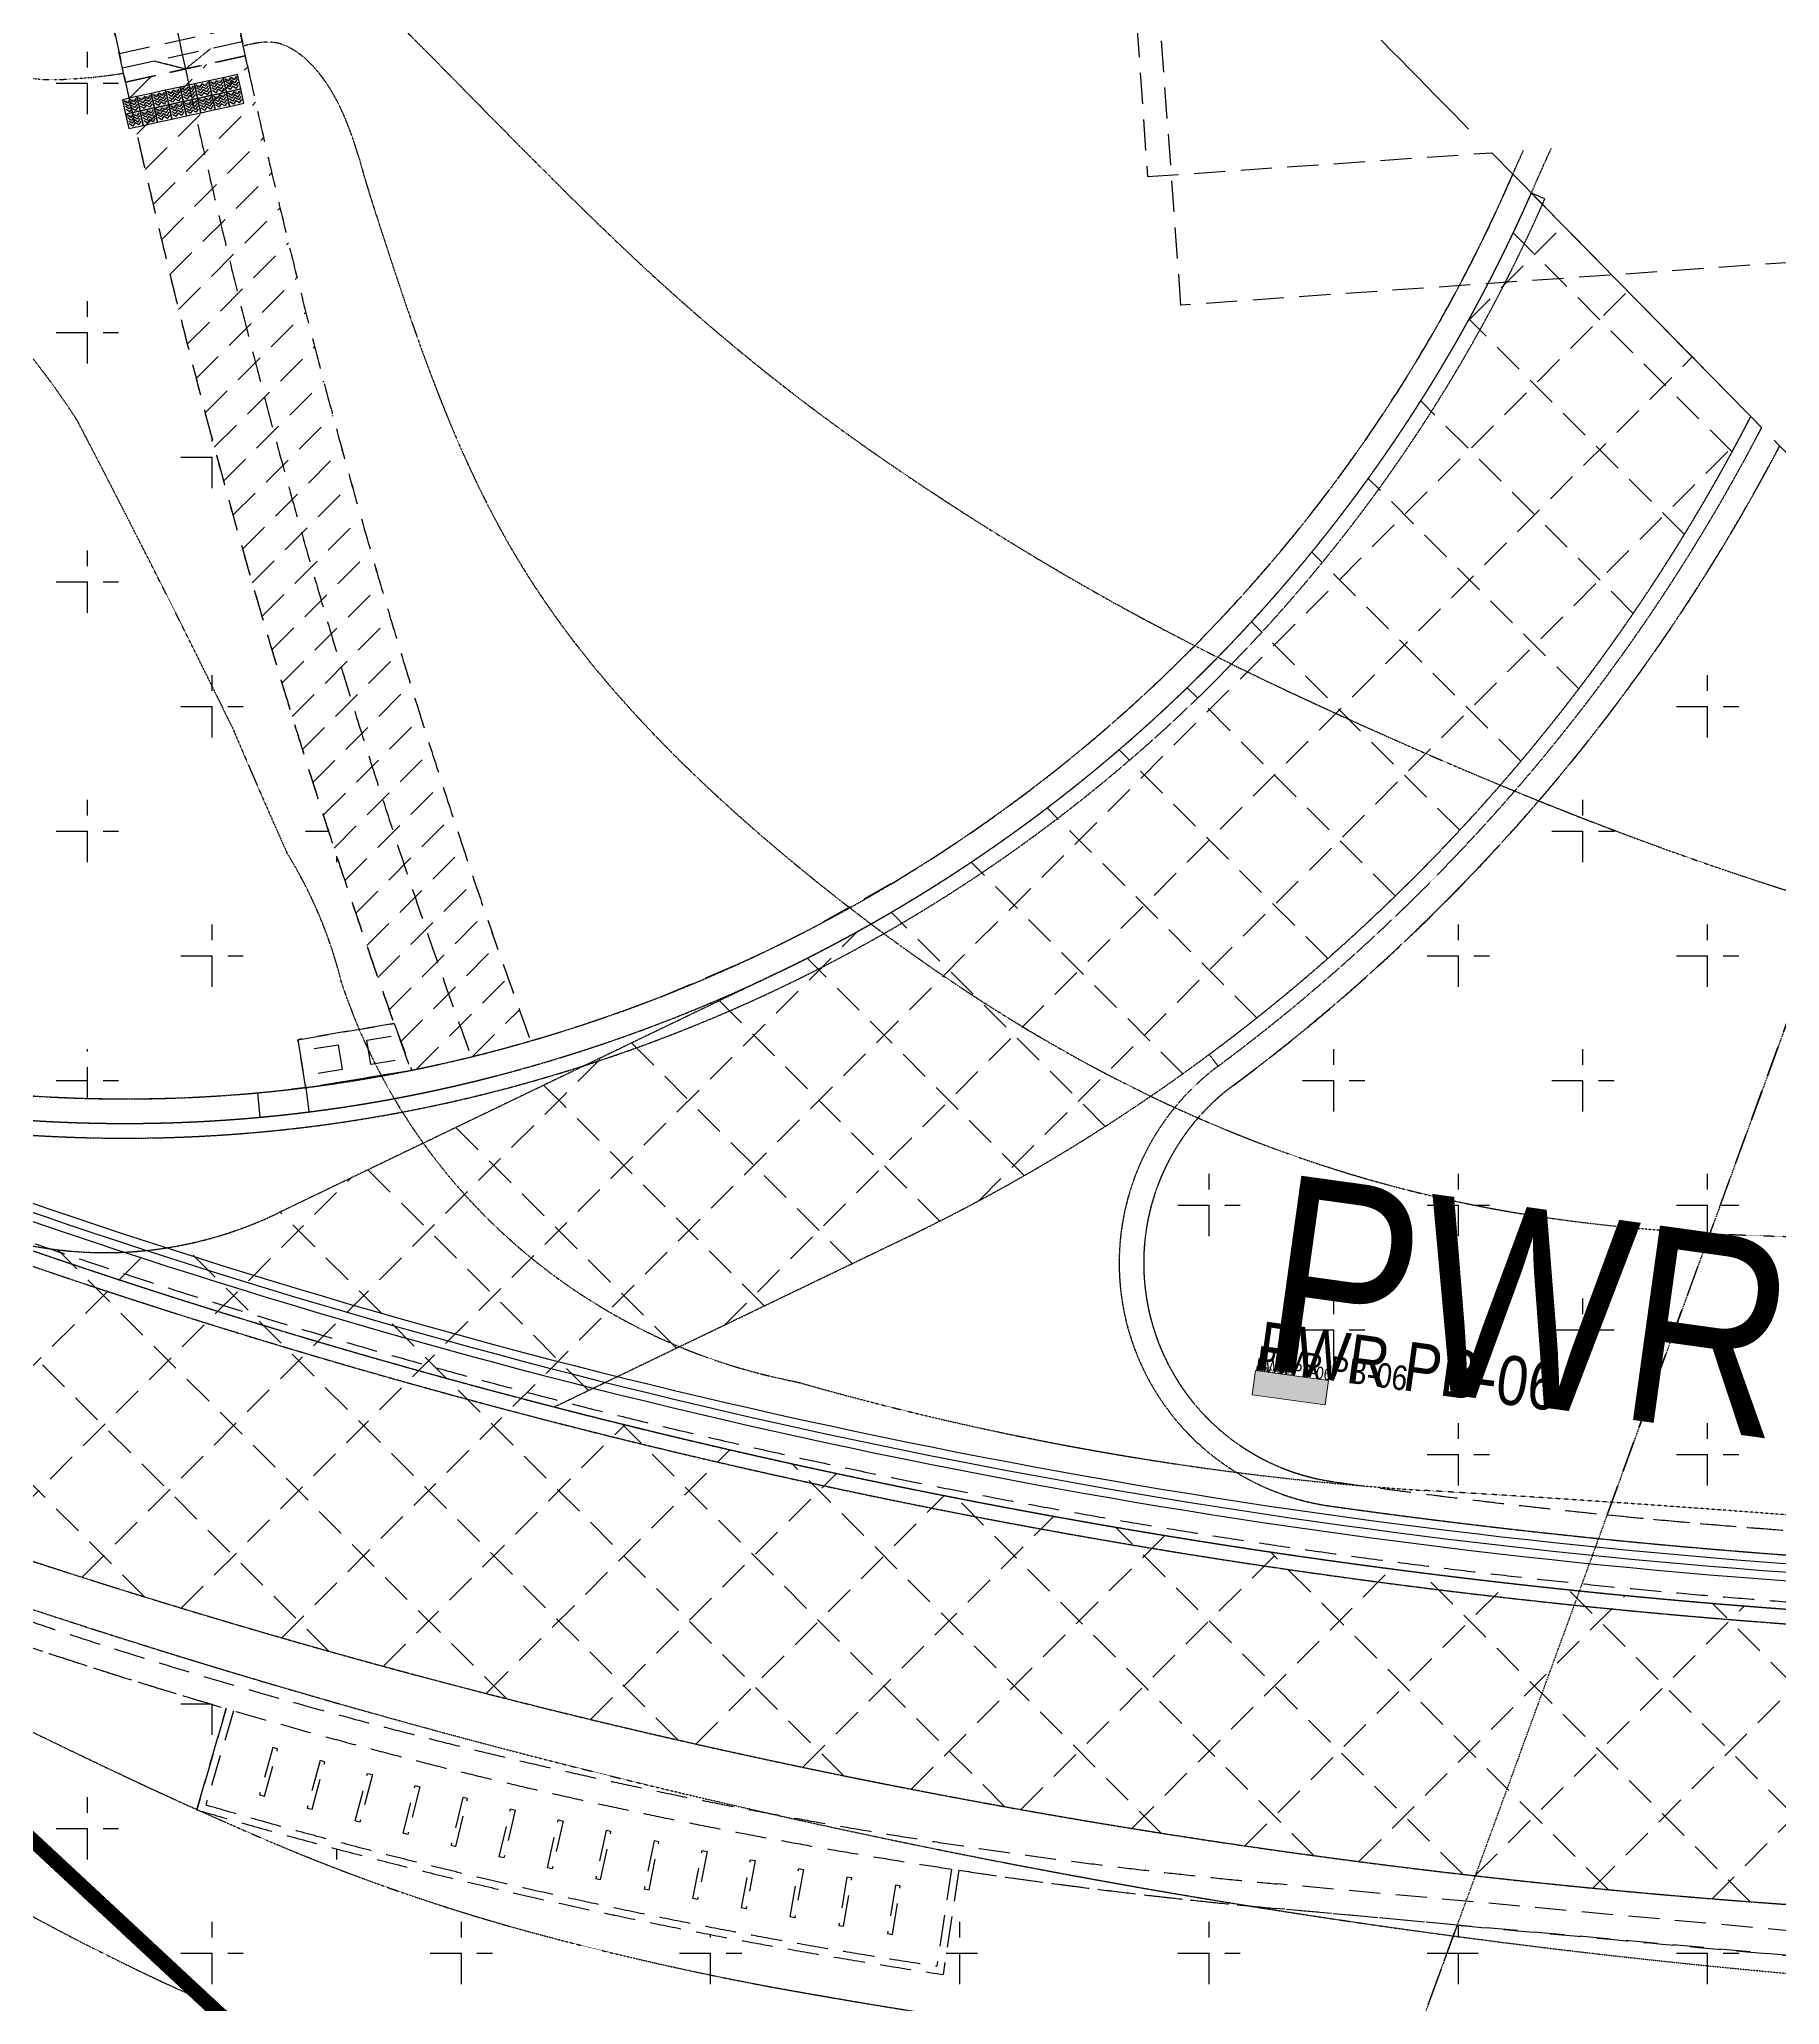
# Model space of a CAD drawing. Header units: millimetres. Extents: x 832728086 to 834530684, y 817551485 to 818349469.
# Drawn here: x 834361713 to 834397185, y 817873867 to 817913913 of the extents above; entities that cross this region are included whole.
import ezdxf

# ---------------------------------------------------------------- set-up
doc = ezdxf.new("R2010")
doc.units = ezdxf.units.MM
doc.header["$LTSCALE"] = 100
doc.linetypes.add('Hidden', pattern=[9.525, 6.35, -3.175])
doc.linetypes.add('Phasing$0$DASHED', pattern=[19.05, 12.7, -6.35])
for name, color, linetype in [('+C-160', 160, 'Hidden'), ('000-Tactile-l', 8, 'Continuous'), ('Phasing$0$Interface Line', 210, 'Continuous')]:
    doc.layers.add(name, color=color, linetype=linetype)
doc.layers.add('000-helpline', color=30, linetype='Continuous', lineweight=30, plot=False)
for name, color, linetype, lineweight in [('Infrastructure - Pillar boxes$0$000-Pillar Box-t', 251, 'Continuous', 15), ('Infrastructure - Pillar boxes$0$000-Pillar Box-t @ 0.005', 251, 'Continuous', 15), ('Infrastructure - Pillar boxes$0$000-Pillar Box-t @ 0.075', 251, 'Continuous', 15), ('Infrastructure - Pillar boxes$0$000-Pillar Box-t @ 0.1', 251, 'Continuous', 15), ('Infrastructure - Pillar boxes$0$000-Pillar Box-t @ 0.25', 251, 'Continuous', 15), ('Infrastructure - Pillar boxes$0$000-Pillar Box-t @ 0.5', 251, 'Continuous', 15), ('Infrastructure - Pillar boxes$0$000-Pillar Box-t @ 1', 251, 'Continuous', 15), ('Infrastructure - Pillar boxes$0$000-Pillar Box-t @ 4', 251, 'Continuous', 15), ('Infrastructure - Pillar boxes$0$000-Pillar Box-W8', 6, 'Continuous', 15)]:
    doc.layers.add(name, color=color, linetype=linetype, lineweight=lineweight)
doc.styles.add('Infrastructure - Pillar boxes$0$W8 sec wkcd', font='swissc.ttf', dxfattribs={"height": 3})
doc.styles.get("Standard").update_dxf_attribs({"font": 'swiss.ttf'})

# ---------------------------------------------------------------- blocks, each defined once
blk = doc.blocks.new('tactile')
at = {"layer": '000-helpline'}
for points in [[(834364.995, 817912.759), (834365.289, 817912.823), (834365.224, 817913.116), (834364.931, 817913.052)], [(834365.289, 817912.823), (834365.582, 817912.887), (834365.517, 817913.18), (834365.224, 817913.116)], [(834365.582, 817912.887), (834365.875, 817912.951), (834365.81, 817913.244), (834365.517, 817913.18)], [(834363.53, 817912.438), (834363.823, 817912.502), (834363.759, 817912.795), (834363.466, 817912.731)], [(834363.823, 817912.502), (834364.116, 817912.566), (834364.052, 817912.859), (834363.759, 817912.795)], [(834364.116, 817912.566), (834364.409, 817912.63), (834364.345, 817912.923), (834364.052, 817912.859)], [(834364.409, 817912.63), (834364.702, 817912.694), (834364.638, 817912.987), (834364.345, 817912.923)], [(834364.702, 817912.694), (834364.995, 817912.759), (834364.931, 817913.052), (834364.638, 817912.987)], [(834364.767, 817912.401), (834365.06, 817912.465), (834364.995, 817912.759), (834364.702, 817912.694)], [(834365.06, 817912.465), (834365.353, 817912.53), (834365.289, 817912.823), (834364.995, 817912.759)], [(834365.353, 817912.53), (834365.646, 817912.594), (834365.582, 817912.887), (834365.289, 817912.823)], [(834365.646, 817912.594), (834365.939, 817912.658), (834365.875, 817912.951), (834365.582, 817912.887)], [(834363.594, 817912.144), (834363.887, 817912.209), (834363.823, 817912.502), (834363.53, 817912.438)], [(834363.887, 817912.209), (834364.181, 817912.273), (834364.116, 817912.566), (834363.823, 817912.502)], [(834364.181, 817912.273), (834364.474, 817912.337), (834364.409, 817912.63), (834364.116, 817912.566)], [(834364.474, 817912.337), (834364.767, 817912.401), (834364.702, 817912.694), (834364.409, 817912.63)]]:
    blk.add_lwpolyline(points, close=True, dxfattribs=at)
for points in [[(834365.494, 817913.144), (834365.449, 817913.073), (834365.377, 817913.119), (834365.331, 817913.047), (834365.26, 817913.093)], [(834365.788, 817913.208), (834365.742, 817913.137), (834365.67, 817913.183), (834365.625, 817913.111), (834365.553, 817913.157)], [(834365.8, 817913.15), (834365.755, 817913.078), (834365.683, 817913.124), (834365.637, 817913.053), (834365.566, 817913.099)], [(834363.736, 817912.759), (834363.69, 817912.688), (834363.619, 817912.733), (834363.573, 817912.662), (834363.502, 817912.708)], [(834364.029, 817912.823), (834363.983, 817912.752), (834363.912, 817912.798), (834363.866, 817912.726), (834363.795, 817912.772)], [(834364.042, 817912.765), (834363.996, 817912.693), (834363.925, 817912.739), (834363.879, 817912.668), (834363.808, 817912.713)], [(834364.055, 817912.706), (834364.009, 817912.635), (834363.938, 817912.68), (834363.892, 817912.609), (834363.82, 817912.655)], [(834364.322, 817912.887), (834364.277, 817912.816), (834364.205, 817912.862), (834364.159, 817912.79), (834364.088, 817912.836)], [(834364.335, 817912.829), (834364.289, 817912.757), (834364.218, 817912.803), (834364.172, 817912.732), (834364.101, 817912.777)], [(834364.348, 817912.77), (834364.302, 817912.699), (834364.231, 817912.745), (834364.185, 817912.673), (834364.114, 817912.719)], [(834364.361, 817912.712), (834364.315, 817912.64), (834364.244, 817912.686), (834364.198, 817912.615), (834364.126, 817912.66)], [(834364.615, 817912.952), (834364.57, 817912.88), (834364.498, 817912.926), (834364.452, 817912.855), (834364.381, 817912.9)], [(834364.628, 817912.893), (834364.582, 817912.822), (834364.511, 817912.867), (834364.465, 817912.796), (834364.394, 817912.842)], [(834364.641, 817912.834), (834364.595, 817912.763), (834364.524, 817912.809), (834364.478, 817912.737), (834364.407, 817912.783)], [(834364.654, 817912.776), (834364.608, 817912.704), (834364.537, 817912.75), (834364.491, 817912.679), (834364.419, 817912.724)], [(834364.908, 817913.016), (834364.863, 817912.944), (834364.791, 817912.99), (834364.745, 817912.919), (834364.674, 817912.965)], [(834364.921, 817912.957), (834364.875, 817912.886), (834364.804, 817912.932), (834364.758, 817912.86), (834364.687, 817912.906)], [(834364.934, 817912.899), (834364.888, 817912.827), (834364.817, 817912.873), (834364.771, 817912.802), (834364.7, 817912.847)], [(834364.947, 817912.84), (834364.901, 817912.769), (834364.83, 817912.814), (834364.784, 817912.743), (834364.712, 817912.789)], [(834364.973, 817912.723), (834364.927, 817912.651), (834364.855, 817912.697), (834364.81, 817912.626), (834364.738, 817912.671)], [(834365.201, 817913.08), (834365.156, 817913.009), (834365.084, 817913.054), (834365.038, 817912.983), (834364.967, 817913.029)], [(834365.214, 817913.021), (834365.168, 817912.95), (834365.097, 817912.996), (834365.051, 817912.924), (834364.98, 817912.97)], [(834365.227, 817912.963), (834365.181, 817912.891), (834365.11, 817912.937), (834365.064, 817912.866), (834364.993, 817912.911)], [(834365.24, 817912.904), (834365.194, 817912.833), (834365.123, 817912.879), (834365.077, 817912.807), (834365.006, 817912.853)], [(834365.266, 817912.787), (834365.22, 817912.716), (834365.148, 817912.761), (834365.103, 817912.69), (834365.031, 817912.736)], [(834365.278, 817912.728), (834365.233, 817912.657), (834365.161, 817912.703), (834365.115, 817912.631), (834365.044, 817912.677)], [(834365.507, 817913.086), (834365.462, 817913.014), (834365.39, 817913.06), (834365.344, 817912.989), (834365.273, 817913.034)], [(834365.52, 817913.027), (834365.474, 817912.956), (834365.403, 817913.001), (834365.357, 817912.93), (834365.286, 817912.976)], [(834365.533, 817912.968), (834365.487, 817912.897), (834365.416, 817912.943), (834365.37, 817912.871), (834365.299, 817912.917)], [(834365.559, 817912.851), (834365.513, 817912.78), (834365.441, 817912.826), (834365.396, 817912.754), (834365.324, 817912.8)], [(834365.572, 817912.793), (834365.526, 817912.721), (834365.454, 817912.767), (834365.409, 817912.695), (834365.337, 817912.741)], [(834365.584, 817912.734), (834365.539, 817912.663), (834365.467, 817912.708), (834365.421, 817912.637), (834365.35, 817912.683)], [(834365.813, 817913.091), (834365.767, 817913.02), (834365.696, 817913.066), (834365.65, 817912.994), (834365.579, 817913.04)], [(834365.826, 817913.033), (834365.78, 817912.961), (834365.709, 817913.007), (834365.663, 817912.936), (834365.592, 817912.981)], [(834365.852, 817912.915), (834365.806, 817912.844), (834365.735, 817912.89), (834365.689, 817912.818), (834365.617, 817912.864)], [(834365.865, 817912.857), (834365.819, 817912.785), (834365.747, 817912.831), (834365.702, 817912.76), (834365.63, 817912.805)], [(834365.877, 817912.798), (834365.832, 817912.727), (834365.76, 817912.773), (834365.714, 817912.701), (834365.643, 817912.747)], [(834365.89, 817912.74), (834365.844, 817912.668), (834365.773, 817912.714), (834365.727, 817912.642), (834365.656, 817912.688)], [(834363.749, 817912.7), (834363.703, 817912.629), (834363.632, 817912.675), (834363.586, 817912.603), (834363.515, 817912.649)], [(834363.762, 817912.642), (834363.716, 817912.57), (834363.645, 817912.616), (834363.599, 817912.545), (834363.527, 817912.59)], [(834363.775, 817912.583), (834363.729, 817912.512), (834363.657, 817912.558), (834363.612, 817912.486), (834363.54, 817912.532)], [(834363.8, 817912.466), (834363.755, 817912.395), (834363.683, 817912.44), (834363.637, 817912.369), (834363.566, 817912.415)], [(834363.813, 817912.407), (834363.767, 817912.336), (834363.696, 817912.382), (834363.65, 817912.31), (834363.579, 817912.356)], [(834363.826, 817912.349), (834363.78, 817912.277), (834363.709, 817912.323), (834363.663, 817912.252), (834363.592, 817912.297)], [(834364.068, 817912.647), (834364.022, 817912.576), (834363.951, 817912.622), (834363.905, 817912.55), (834363.833, 817912.596)], [(834364.093, 817912.53), (834364.048, 817912.459), (834363.976, 817912.505), (834363.93, 817912.433), (834363.859, 817912.479)], [(834364.106, 817912.472), (834364.06, 817912.4), (834363.989, 817912.446), (834363.943, 817912.374), (834363.872, 817912.42)], [(834364.119, 817912.413), (834364.073, 817912.342), (834364.002, 817912.387), (834363.956, 817912.316), (834363.885, 817912.362)], [(834364.132, 817912.354), (834364.086, 817912.283), (834364.015, 817912.329), (834363.969, 817912.257), (834363.898, 817912.303)], [(834364.386, 817912.594), (834364.341, 817912.523), (834364.269, 817912.569), (834364.223, 817912.497), (834364.152, 817912.543)], [(834364.399, 817912.536), (834364.354, 817912.464), (834364.282, 817912.51), (834364.236, 817912.439), (834364.165, 817912.484)], [(834364.412, 817912.477), (834364.366, 817912.406), (834364.295, 817912.452), (834364.249, 817912.38), (834364.178, 817912.426)], [(834364.425, 817912.419), (834364.379, 817912.347), (834364.308, 817912.393), (834364.262, 817912.321), (834364.191, 817912.367)], [(834364.68, 817912.659), (834364.634, 817912.587), (834364.562, 817912.633), (834364.517, 817912.561), (834364.445, 817912.607)], [(834364.692, 817912.6), (834364.647, 817912.529), (834364.575, 817912.574), (834364.529, 817912.503), (834364.458, 817912.549)], [(834364.705, 817912.541), (834364.659, 817912.47), (834364.588, 817912.516), (834364.542, 817912.444), (834364.471, 817912.49)], [(834364.718, 817912.483), (834364.672, 817912.411), (834364.601, 817912.457), (834364.555, 817912.386), (834364.484, 817912.431)], [(834364.985, 817912.664), (834364.94, 817912.593), (834364.868, 817912.639), (834364.822, 817912.567), (834364.751, 817912.613)], [(834364.998, 817912.606), (834364.952, 817912.534), (834364.881, 817912.58), (834364.835, 817912.508), (834364.764, 817912.554)], [(834365.011, 817912.547), (834364.965, 817912.476), (834364.894, 817912.521), (834364.848, 817912.45), (834364.777, 817912.496)], [(834365.291, 817912.67), (834365.246, 817912.598), (834365.174, 817912.644), (834365.128, 817912.573), (834365.057, 817912.618)], [(834365.304, 817912.611), (834365.258, 817912.54), (834365.187, 817912.586), (834365.141, 817912.514), (834365.07, 817912.56)], [(834365.597, 817912.675), (834365.551, 817912.604), (834365.48, 817912.65), (834365.434, 817912.578), (834365.363, 817912.624)], [(834363.839, 817912.29), (834363.793, 817912.219), (834363.722, 817912.264), (834363.676, 817912.193), (834363.604, 817912.239)]]:
    blk.add_lwpolyline(points, dxfattribs=at)
at = {"layer": '000-Tactile-l', "ltscale": 5e-05}
for radius, end in [(141.745, 266.91043), (141.57, 266.91007), (141.92, 266.9108)]:
    blk.add_arc((834407.75, 818024.095), radius, 239.21944, end, dxfattribs=at)
at = {"layer": '000-helpline', "char_height": 0.06, "attachment_point": 1, "rotation": 192.3574}
for insert in [(834365.525, 817913.085), (834365.818, 817913.149), (834363.766, 817912.7), (834364.059, 817912.764), (834364.352, 817912.828), (834364.645, 817912.893), (834364.938, 817912.957), (834365.003, 817912.664), (834365.232, 817913.021), (834365.296, 817912.728), (834365.589, 817912.792), (834365.882, 817912.856), (834363.83, 817912.407), (834364.124, 817912.471), (834364.417, 817912.535), (834364.71, 817912.6)]:
    blk.add_mtext_dynamic_manual_height_columns('warning', width=0.55619, gutter_width=1, heights=[0], dxfattribs=dict(at, insert=insert))
blk = doc.blocks.new('*U131')
at = {"layer": 'Infrastructure - Pillar boxes$0$000-Pillar Box-t @ 0.005', "insert": (0, 0.5), "char_height": 0.00187, "attachment_point": 7, "style": 'Infrastructure - Pillar boxes$0$W8 sec wkcd'}
blk.add_mtext_dynamic_manual_height_columns('{\\H2.6667x;PWR PB-06}', width=0.07282, gutter_width=0.005, heights=[0.0275], dxfattribs=at)
at = {"layer": 'Infrastructure - Pillar boxes$0$000-Pillar Box-t @ 0.075', "insert": (0, 0.5), "char_height": 0.02813, "attachment_point": 7, "style": 'Infrastructure - Pillar boxes$0$W8 sec wkcd'}
blk.add_mtext_dynamic_manual_height_columns('{\\H2.6667x;PWR PB-06}', width=1.09225, gutter_width=0.075, heights=[0.413], dxfattribs=at)
at = {"layer": 'Infrastructure - Pillar boxes$0$000-Pillar Box-t @ 0.1', "insert": (0, 0.5), "char_height": 0.0375, "attachment_point": 7, "style": 'Infrastructure - Pillar boxes$0$W8 sec wkcd'}
blk.add_mtext_dynamic_manual_height_columns('{\\H2.6667x;PWR PB-06}', width=1.45633, gutter_width=0.1, heights=[0.551], dxfattribs=at)
at = {"layer": 'Infrastructure - Pillar boxes$0$000-Pillar Box-t @ 0.25', "insert": (0, 0.5), "char_height": 0.09375, "attachment_point": 7, "style": 'Infrastructure - Pillar boxes$0$W8 sec wkcd'}
blk.add_mtext_dynamic_manual_height_columns('{\\H2.6667x;PWR PB-06}', width=3.64082, gutter_width=0.25, heights=[1.377], dxfattribs=at)
at = {"layer": 'Infrastructure - Pillar boxes$0$000-Pillar Box-t @ 0.5', "insert": (0, 0.5), "char_height": 0.1875, "attachment_point": 7, "style": 'Infrastructure - Pillar boxes$0$W8 sec wkcd'}
blk.add_mtext_dynamic_manual_height_columns('{\\H2.6667x;PWR PB-06}', width=7.28164, gutter_width=0.5, heights=[2.754], dxfattribs=at)
at = {"layer": 'Infrastructure - Pillar boxes$0$000-Pillar Box-t @ 1', "insert": (0, 0.5), "char_height": 0.375, "attachment_point": 7, "style": 'Infrastructure - Pillar boxes$0$W8 sec wkcd'}
blk.add_mtext_dynamic_manual_height_columns('{\\H2.6667x;PWR PB-06}', width=14.56328, gutter_width=1, heights=[5.507], dxfattribs=at)
at = {"layer": 'Infrastructure - Pillar boxes$0$000-Pillar Box-t @ 4', "insert": (0, 0.5), "char_height": 1.5, "attachment_point": 7, "style": 'Infrastructure - Pillar boxes$0$W8 sec wkcd'}
blk.add_mtext_dynamic_manual_height_columns('{\\H2.6667x;PWR PB-06}', width=58.25313, gutter_width=4, heights=[22.03], dxfattribs=at)
blk = doc.blocks.new('Infrastructure - Pillar boxes$0$PWR PB-06')
at = {"layer": 'Infrastructure - Pillar boxes$0$000-Pillar Box-W8'}
h = blk.add_hatch(color=7, dxfattribs=at)
h.dxf.hatch_style = 1
h.paths.add_polyline_path([(0, 0), (0, 0.5), (1.5, 0.5), (1.5, 0)])
blk.add_lwpolyline([(0, 0), (0, 0.5), (1.5, 0.5), (1.5, 0)], close=True, dxfattribs=at)
at = {"layer": 'Infrastructure - Pillar boxes$0$000-Pillar Box-t'}
blk.add_blockref('*U131', (0, 0), dxfattribs=at)
blk = doc.blocks.new('A$C062A3D83')
at = {"layer": '+C-160'}
for p, q in [((61649, -96763), (51977, 34436)), ((58825, -63523), (60965, -94145)), ((42622, -91882), (41124, -85044)), ((41166, -85239), (42579, -91686)), ((38681, -85579), (40180, -92417)), ((39903, -85311), (41401, -92149)), ((40137, -92221), (38724, -85774)), ((40844, -89610), (41358, -91954)), ((40008, -91635), (42450, -91100)), ((39362, -92875), (39362, -91605)), ((40073, -91928), (42515, -91393)), ((40137, -92221), (42579, -91686)), ((42579, -91686), (40137, -92221)), ((42622, -91882), (42579, -91686)), ((40371, -93279), (41791, -91859)), ((40535, -93999), (42627, -91907)), ((130257, -91968), (61649, -96763)), ((38727, -92240), (39997, -92240)), ((40137, -92221), (40180, -92417)), ((40210, -92556), (40659, -92107)), ((40701, -94716), (42788, -92630)), ((40871, -95430), (42951, -93351)), ((60965, -94145), (67983, -93658)), ((67983, -93658), (68412, -94094)), ((41043, -96142), (43117, -94068)), ((41219, -96851), (43287, -94783)), ((67500, -97086), (69443, -95143)), ((72880, -99754), (68419, -95293)), ((41397, -97557), (43459, -95494)), ((41577, -98260), (43634, -96203)), ((43320, -123917), (70756, -96481)), ((39362, -97955), (39362, -96685)), ((41761, -98960), (43812, -96909)), ((71909, -101435), (67521, -97047)), ((38727, -97320), (39997, -97320)), ((41947, -99658), (43992, -97613)), ((52344, -117545), (72070, -97819)), ((42136, -100353), (44176, -98313)), ((70866, -103044), (66536, -98713)), ((42328, -101045), (44362, -99011)), ((41902, -100495), (41902, -99489)), ((42522, -101735), (44551, -99706)), ((57530, -115011), (72989, -99552)), ((41267, -99860), (42002, -99860)), ((42719, -102422), (44743, -100398)), ((69755, -104584), (65466, -100295)), ((42918, -103106), (44937, -101087)), ((39362, -103035), (39362, -101765)), ((43120, -103788), (45134, -101774)), ((68575, -106056), (64314, -101795)), ((38727, -102400), (39997, -102400)), ((43325, -104467), (45334, -102458)), ((43532, -105143), (45536, -103140)), ((67329, -107462), (63084, -103216)), ((77089, -102929), (70334, -121410)), ((70334, -121410), (77089, -102929)), ((43742, -105818), (45741, -103819)), ((41902, -105575), (41902, -104305)), ((43955, -106489), (45949, -104495)), ((72382, -105575), (72382, -104305)), ((66017, -108802), (61774, -104559)), ((41267, -104940), (42537, -104940)), ((44169, -107158), (46159, -105169)), ((71747, -104940), (73017, -104940)), ((44387, -107825), (46372, -105840)), ((64640, -110076), (60387, -105823)), ((44607, -108489), (46587, -106508)), ((39362, -108115), (39362, -106845)), ((69842, -108115), (69842, -106845)), ((44829, -109150), (46805, -107175)), ((63196, -111284), (58920, -107008)), ((38727, -107480), (39997, -107480)), ((43807, -107480), (44274, -107480)), ((69207, -107480), (70477, -107480)), ((44442, -108115), (44442, -107992)), ((45054, -109810), (47025, -107838)), ((61685, -112424), (57374, -108113)), ((45281, -110466), (47248, -108499)), ((55737, -108558), (54219, -109409)), ((45510, -111121), (47473, -109158)), ((60105, -113496), (55744, -109135)), ((41274, -123312), (55064, -109522)), ((41902, -110655), (41902, -109385)), ((67302, -110655), (67302, -109385)), ((72382, -110655), (72382, -109385)), ((41267, -110020), (42537, -110020)), ((45742, -111773), (47701, -109814)), ((58455, -114498), (54028, -110070)), ((66667, -110020), (67937, -110020)), ((71747, -110020), (73017, -110020)), ((46066, -112332), (47931, -110468)), ((52542, -110227), (51202, -110794)), ((47209, -112074), (48164, -111119)), ((56732, -115426), (52242, -110936)), ((45610, -111402), (43649, -111730)), ((43649, -111730), (45610, -111402)), ((45058, -111739, 4805), (45552, -111659, 4805)), ((45610, -111402), (45972, -112355)), ((39252, -122683), (49845, -112089)), ((39362, -112926), (39362, -111925)), ((43649, -111730), (43812, -112705)), ((43814, -112716), (43649, -111730)), ((44478, -111840, 4301), (43985, -111919, 4301)), ((44558, -112333, 4301), (44478, -111840, 4301)), ((45138, -112233, 4805), (45058, -111739, 4805)), ((54947, -116293), (50451, -111797)), ((64762, -113195), (64762, -111925)), ((69842, -113195), (69842, -111925)), ((45972, -112355), (43814, -112716)), ((44064, -112413, 4301), (44558, -112333, 4301)), ((45676, -112405, 1303), (44110, -112667, 1099)), ((45632, -112153, 4805), (45138, -112233, 4805)), ((38727, -112560), (39997, -112560)), ((42880, -113310), (42835, -112812)), ((43812, -112705), (43531, -112740)), ((43812, -112705, 1146), (43874, -113201)), ((53157, -117154), (48661, -112659)), ((64127, -112560), (65397, -112560)), ((69207, -112560), (70477, -112560)), ((40523, -123082), (30612, -113171)), ((51366, -118015), (46870, -113520)), ((49576, -118876), (45080, -114381)), ((62222, -115735), (62222, -114465)), ((67302, -115735), (67302, -114465)), ((72382, -115735), (72382, -114465)), ((44284, -124191), (34949, -114857)), ((37253, -122029), (44736, -114546)), ((54775, -126728), (43289, -115242)), ((61587, -115100), (62857, -115100)), ((66667, -115100), (67937, -115100)), ((71747, -115100), (72640, -115100)), ((72640, -115100), (73017, -115100)), ((35278, -121352), (40610, -116020)), ((47901, -125157), (38755, -116011)), ((51394, -125998), (41308, -115912)), ((64762, -118275), (64762, -117005)), ((69842, -118275), (69842, -117005)), ((64127, -117640), (65397, -117640)), ((69207, -117640), (70477, -117640)), ((45392, -124497), (50314, -119576)), ((58057, -127358), (50262, -119563)), ((67302, -120815), (67302, -119545)), ((72382, -120815), (72382, -119545)), ((47489, -125052), (52455, -120086)), ((61248, -127897), (53722, -120371)), ((66667, -120180), (67937, -120180)), ((71747, -120180), (73017, -120180)), ((49612, -125580), (54625, -120567)), ((51762, -126082), (56825, -121019)), ((64357, -128354), (57070, -121067)), ((53940, -126555), (59055, -121441)), ((67390, -128736), (60317, -121663)), ((56147, -127000), (61316, -121831)), ((58383, -127416), (63610, -122188)), ((60649, -127801), (65938, -122512)), ((70354, -129048), (63474, -122168)), ((62947, -128155), (68301, -122801)), ((73252, -129295), (66548, -122591)), ((76091, -129482), (69546, -122937)), ((65277, -128477), (70700, -123054)), ((67641, -128765), (73137, -123268)), ((78835, -129574), (72475, -123214)), ((70040, -129018), (75614, -123443)), ((72475, -129234), (78136, -123573)), ((41267, -125260), (41853, -125260)), ((41902, -125895), (41902, -125274)), ((42192, -125360), (41591, -127423)), ((41591, -127423), (42192, -125360)), ((42336, -125402), (41777, -127321)), ((43142, -126152), (42870, -127115)), ((42967, -127142), (43238, -126179)), ((43238, -126179), (43142, -126152)), ((44105, -126420), (43842, -127385)), ((43939, -127411), (44202, -126446)), ((44202, -126446), (44105, -126420)), ((44817, -127646), (45071, -126679)), ((45168, -126704), (44914, -127671)), ((45071, -126679), (45168, -126704)), ((45794, -127898), (46039, -126929)), ((46039, -126929), (46136, -126954)), ((39362, -128435), (39362, -127165)), ((42870, -127115), (42967, -127142)), ((46136, -126954), (45891, -127923)), ((47010, -127171), (46773, -128142)), ((46870, -128166), (47107, -127194)), ((47107, -127194), (47010, -127171)), ((43842, -127385), (43939, -127411)), ((44914, -127671), (44817, -127646)), ((47754, -128377), (47982, -127404)), ((48079, -127427), (47851, -128400)), ((47982, -127404), (48079, -127427)), ((48737, -128604), (48957, -127628)), ((49054, -127650), (48834, -128626)), ((48957, -127628), (49054, -127650)), ((38727, -127800), (39997, -127800)), ((45891, -127923), (45794, -127898)), ((46773, -128142), (46870, -128166)), ((49933, -127844), (49722, -128822)), ((49820, -128843), (50031, -127865)), ((50031, -127865), (49933, -127844)), ((50911, -128051), (50709, -129030)), ((50807, -129051), (51009, -128071)), ((51009, -128071), (50911, -128051)), ((44442, -128435), (44442, -128219)), ((47851, -128400), (47754, -128377)), ((51698, -129231), (51891, -128249)), ((51990, -128269), (51796, -129250)), ((51891, -128249), (51990, -128269)), ((52689, -129422), (52873, -128439)), ((52972, -128458), (52787, -129440)), ((52873, -128439), (52972, -128458)), ((48834, -128626), (48737, -128604)), ((49722, -128822), (49820, -128843)), ((53681, -129604), (53857, -128620)), ((53955, -128638), (53779, -129622)), ((53857, -128620), (53955, -128638)), ((54842, -128792), (54675, -129778)), ((54773, -129795), (54941, -128809)), ((54941, -128809), (54842, -128792)), ((56974, -128629), (56674, -130607)), ((57122, -128652), (56800, -130776)), ((57122, -128652), (56800, -130776)), ((75194, -129993), (63608, -128932)), ((50709, -129030), (50807, -129051)), ((51796, -129250), (51698, -129231)), ((55828, -128956), (55670, -129943)), ((55769, -129959), (55927, -128971)), ((55927, -128971), (55828, -128956)), ((41902, -130975), (41902, -129705)), ((46982, -130975), (46982, -129705)), ((52787, -129440), (52689, -129422)), ((53779, -129622), (53681, -129604)), ((57142, -130975), (57142, -129705)), ((62222, -130975), (62222, -129705)), ((75149, -130491), (63562, -129430)), ((67279, -129770), (63562, -129430)), ((52062, -130975), (52062, -129964)), ((54675, -129778), (54773, -129795)), ((55670, -129943), (55769, -129959)), ((67279, -129770), (64069, -138550)), ((64069, -138550), (67279, -129770)), ((67302, -130975), (67302, -129772)), ((41267, -130340), (42537, -130340)), ((46347, -130340), (47617, -130340)), ((51427, -130340), (52697, -130340)), ((56866, -130340), (57777, -130340)), ((61587, -130340), (62857, -130340)), ((66667, -130340), (67070, -130340)), ((67070, -130340), (67937, -130340)), ((71747, -130340), (73017, -130340)), ((72382, -130975), (72382, -130241))]:
    blk.add_line(p, q, dxfattribs=at)
at = {"layer": '+C-160', "ltscale": 0.01}
for p, q in [((41880, -91533), (41358, -91954)), ((41358, -91954), (40707, -91789)), ((69065, -94599), (68790, -94479)), ((73262, -99033), (68790, -94479)), ((73262, -99033), (73483, -99258)), ((53456, -110352), (43234, -115269)), ((62406, -112269), (62227, -112029)), ((48875, -119213), (56057, -115759))]:
    blk.add_line(p, q, dxfattribs=at)
at = {"layer": '+C-160', "ltscale": 5e-05}
for centre, radius, start, end in [((43331, -94410), 3030, 98.9763, 105.2383), ((43022, -92369), 966, 62.2744, 99.7142), ((42700, -92996), 1670, 43.2076, 62.5175), ((38662, -88678), 3491, 249.5414, 271.1526), ((38413, -81636), 10537, 271.7349, 279.195), ((41770, -93921), 2982, 30.237, 43.9216), ((40606, -94631), 4344, 21.3221, 30.5938), ((25921, -107639), 15741, 32.7711, 68.7502), ((37333, -95942), 7870, 16.467, 21.5474), ((69615, -86942), 25644, 195.3049, 197.8285), ((-192492, -220138), 261355, 26.0584, 27.58386), ((175397, -48947), 144549, 202.95738, 204.07679), ((35621, -112769), 9188, 13.6456, 31.8758), ((56110, -106727), 12193, 198.5309, 259.1684), ((70546, -60088), 60955, 254.07238, 266.30598), ((88451, 28852), 160259, 247.89988, 265.73692), ((43430, -519719), 399477, 84.6469, 86.67214), ((132925, 69421), 217005, 242.80503, 244.64676), ((77856, -46761), 88432, 244.65706, 246.81552), ((59284, -89995), 41378, 246.8863, 254.2874), ((61058, -87605), 47787, 238.7194, 249.7345), ((64782, -69232), 62856, 254.58873, 259.95084), ((77366, 1313), 134514, 259.91645, 263.44886)]:
    blk.add_arc(centre, radius, start, end, dxfattribs=at)
at = {"layer": '+C-160'}
for centre, radius, start, end in [((193580, -58809), 154539, 192.35745, 200.03579), ((193580, -58809), 157039, 192.35745, 199.93639), ((193580, -58809), 155789, 192.35745, 199.99552), ((84417, 18835), 142550, 239.21944, 267.3345), ((84417, 18835), 142400, 239.21944, 267.3345), ((40126, -83437), 29500, 281.3903, 284.5892), ((39673, -81694), 31300, 284.5892, 286.1786), ((73825, -17399), 112000, 239.21944, 264.76601), ((73825, -17399), 112500, 239.21944, 264.76601), ((84417, 18835), 140950, 261.98404, 268.53494), ((73717, -17887), 114000, 253.72912, 261.40205), ((73717, -17887), 114150, 253.65385, 261.47733)]:
    blk.add_arc(centre, radius, start, end, dxfattribs=at)
at = {"layer": '+C-160', "ltscale": 0.025}
for centre, radius, start, end in [((82629, -100015), 15400, 155.4375, 156.9028), ((82629, -100015), 14900, 154.3866, 156.9028), ((39673, -81695), 31300, 336.6624, 336.9028), ((39673, -81695), 31800, 336.2956, 336.9028)]:
    blk.add_arc(centre, radius, start, end, dxfattribs=at)
at = {"layer": '+C-160', "ltscale": 0.01}
for centre, radius, start, end in [((39673, -81695), 31300, 284.5892, 336.6624), ((39673, -81695), 31800, 284.5892, 336.2956), ((39673, -81695), 31800, 284.5892, 336.2956), ((39673, -81695), 31800, 295.6855, 336.2956), ((39673, -81695), 32100, 284.5892, 336.2956), ((39673, -81695), 37800, 295.6855, 332.6982), ((39673, -81695), 37800, 306.6314, 332.2928), ((39673, -81695), 38100, 306.6314, 332.5498), ((39673, -81695), 37800, 332.2928, 332.6982), ((39673, -81695), 38100, 332.2928, 332.5498), ((39673, -81695), 38100, 306.6314, 332.2928), ((39673, -81695), 38600, 306.6314, 332.3079), ((84417, 18835), 142550, 239.21944, 267.3345), ((84417, 18835), 142850, 239.21944, 267.3345), ((40126, -83437), 29500, 246.584, 284.5892), ((40126, -83437), 30000, 246.584, 284.5892), ((40126, -83437), 30000, 261.4533, 284.5892), ((65389, -116282), 5000, 126.6314, 261.984), ((40126, -83437), 30300, 261.4533, 284.5892), ((65389, -116282), 4500, 126.6314, 261.984), ((84417, 18835), 148550, 243.88711, 267.3345), ((39723, -107969), 8100, 250.5842, 295.6855), ((84417, 18835), 142550, 255.56229, 267.3345), ((84417, 18835), 141450, 261.98404, 268.53495)]:
    blk.add_arc(centre, radius, start, end, dxfattribs=at)
at = {"layer": '+C-160'}
for centre, major_axis, start_param, end_param in [((193580, -58809), (148970, 41112), 3.087996, 3.222009), ((193581, -58809), (-43985, 150754), 1.50259, 1.628415), ((39673, -81695), (-21645, 22610), 2.916931, 3.541476), ((39803, -81806), (-26218, 28101), 3.029199, 3.479321), ((39673, -81695), (-17196, 26153), 2.983641, 3.043285), ((39673, -81695), (-10889, 29345), 3.068646, 3.163491), ((40130, -83329), (-323, 29605), 3.014355, 3.24578), ((65389, -116282), (2087, 3987), 1.121582, 3.483931), ((73825, -17399), (-103791, 43401), 1.436515, 1.681831), ((84417, 18835), (15827, 140059), 3.114213, 3.154036), ((84417, 18835), (8433, 140697), 3.101375, 3.175887), ((73717, -17887), (-111424, 24798), 1.504488, 1.641034), ((73825, -17399), (-111781, 12699), 1.534895, 1.592566), ((250544, 1827512), (-1958220, 172961), 1.565533, 1.569553)]:
    blk.add_ellipse(centre, major_axis=major_axis, ratio=1, start_param=start_param, end_param=end_param, dxfattribs=at)
at = {"layer": '+C-160', "ltscale": 4}
blk.add_open_spline([(60391, -85926), (83313, -109267), (106235, -132607)], degree=2, dxfattribs=at)
at = {"layer": '+C-160', "ltscale": 5e-05}
for points, knots in [([(45145, -90481), (46601, -91889), (51228, -96826), (58278, -101918), (68092, -106858), (78050, -110471), (84718, -110730)], [0, 0, 0, 0, 5.902231, 12.777392, 24.849701, 53.453963, 53.453963, 53.453963, 53.453963]), ([(45203, -94793), (46028, -97337), (47725, -102572), (56110, -110719), (68780, -117289), (82431, -115266), (89458, -115416)], [0, 0, 0, 0, 8.048365, 16.561945, 33.98556, 56.407378, 56.407378, 56.407378, 56.407378])]:
    blk.add_open_spline(points, degree=3, knots=knots, dxfattribs=at)
at = {"layer": '+C-160', "ltscale": 0.05}
blk.add_open_spline([(77089, -102929), (70579, -120740), (64069, -138551)], degree=2, dxfattribs=at)
at = {"layer": '+C-160', "xscale": 999.9999999999998, "yscale": 999.9999999999998, "zscale": 999.9999999999998, "rotation": 352.1013203060124}
blk.add_blockref('Infrastructure - Pillar boxes$0$PWR PB-06', (63102, -118964, 0), dxfattribs=at)

msp = doc.modelspace()

# ---------------------------------------------------------------- linework, layer by layer
at = {"layer": 'Phasing$0$Interface Line', "linetype": 'Phasing$0$DASHED', "const_width": 300}
msp.add_lwpolyline([(834396618.6862, 817844624.6933), (834355094.9347, 817883248.2159), (834330727.6514, 817905913.5649), (834285903.9617, 817932611.5768, -0.0970449564), (834283193.3836, 817935040.7698), (834288404.7088, 817952664.5226), (834289323.8066, 817952861.5085), (834263278.8209, 817982455.5642)], format="xyb", dxfattribs=at)

# ---------------------------------------------------------------- block references
at = {"layer": '+C-160', "ltscale": 5}
msp.add_blockref('A$C062A3D83', (834323333.3128, 818005260.0327), dxfattribs=at)
at = {"layer": '000-Tactile-l', "xscale": 1000, "yscale": 1000, "zscale": 1000}
msp.add_blockref('tactile', (-56.4905, -49.2817, -0.0703), dxfattribs=at)

doc.saveas('drawing.dxf')
